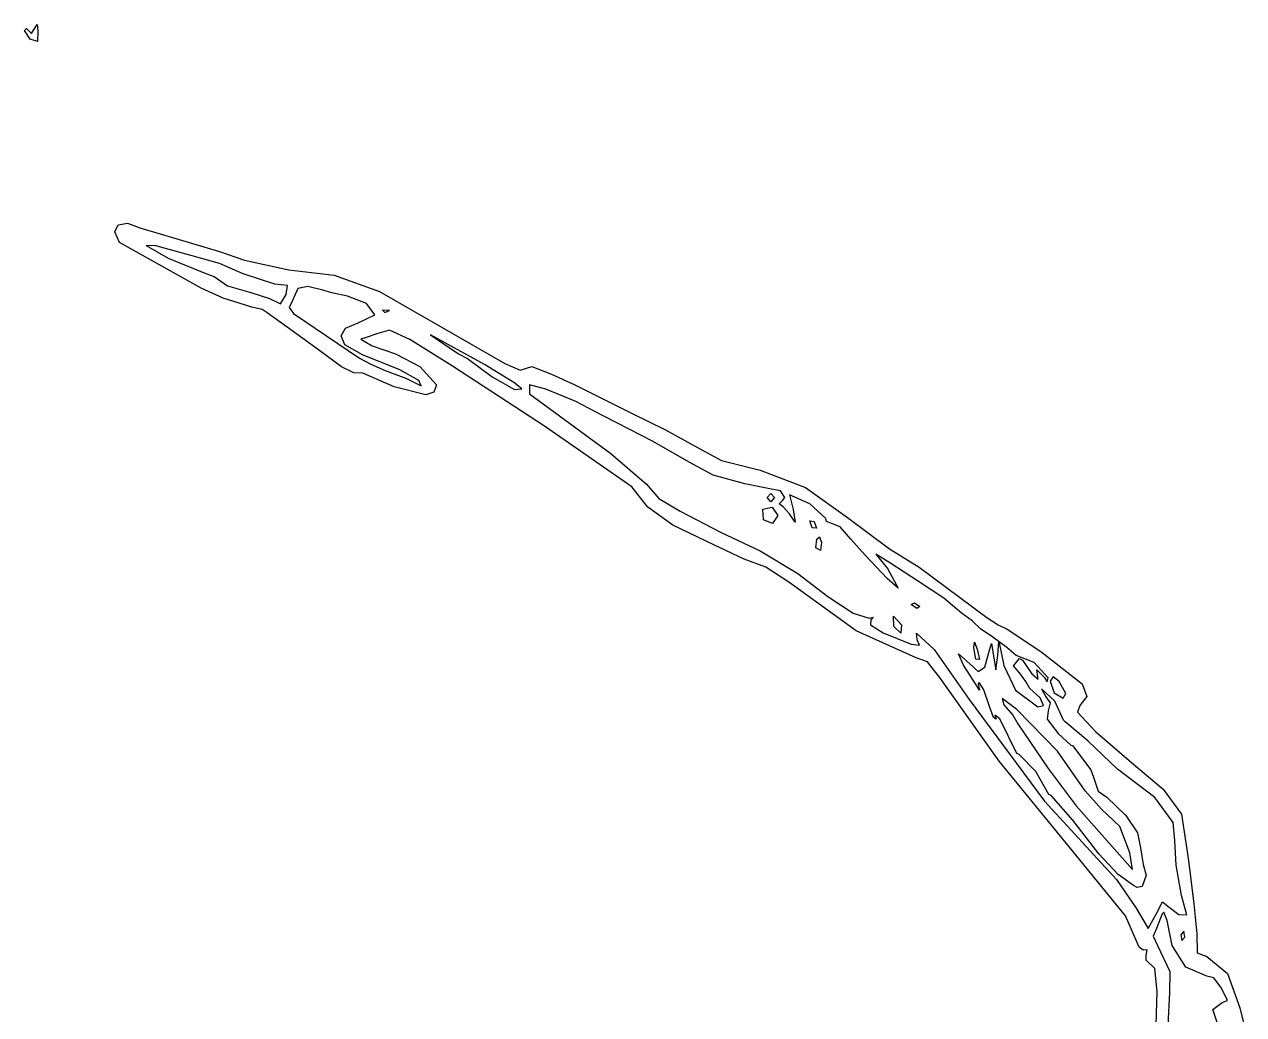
# Model space of a CAD drawing. Extents: x 46 to 171, y 41 to 252.
# Drawn here: x 69.62 to 99.34, y 227.92 to 252.05 of the extents above; entities that cross this region are included whole.
import ezdxf

# ---------------------------------------------------------------- set-up
doc = ezdxf.new("R2010")
doc.units = 0

msp = doc.modelspace()

# ---------------------------------------------------------------- linework, layer by layer
at = {"layer": 'Layer 1'}
for p, q in [((69.617137, 251.90247), (69.667707, 251.94517)), ((69.762, 251.689), (69.617137, 251.90247)), ((69.667707, 251.94517), (69.788801, 251.826222)), ((69.788801, 251.826222), (69.897293, 251.99517)), ((69.897293, 251.99517), (69.928957, 252.049002)), ((69.928957, 252.049002), (69.946993, 251.89513)), ((69.946993, 251.89513), (69.935393, 251.63164)), ((69.762015, 251.68904), (69.762, 251.689)), ((69.935393, 251.63164), (69.762015, 251.68904)), ((71.820173, 246.996173), (71.900529, 247.163944)), ((71.900529, 247.163944), (72.127441, 247.202645)), ((72.127441, 247.202645), (72.453687, 247.080542)), ((72.453687, 247.080542), (72.927701, 246.942992)), ((71.933598, 246.731062), (71.820173, 246.996173)), ((73.923618, 245.618482), (71.933598, 246.731062)), ((72.927701, 246.942992), (74.070451, 246.604082)), ((72.817974, 246.656003), (72.583165, 246.657247)), ((72.583165, 246.657247), (73.121382, 246.355453)), ((73.703798, 246.406093), (72.817974, 246.656003)), ((74.070451, 246.604082), (74.373859, 246.516582)), ((74.373859, 246.516582), (74.98501, 246.299212)), ((73.121382, 246.355453), (74.044764, 245.980503)), ((74.371045, 246.218293), (73.703798, 246.406093)), ((74.950163, 245.968203), (74.371045, 246.218293)), ((74.98501, 246.299212), (76.06861, 246.069012)), ((74.044764, 245.980503), (74.24037, 245.903803)), ((74.24037, 245.903803), (74.566995, 245.675428)), ((75.726789, 245.718113), (74.950163, 245.968203)), ((76.06861, 246.069012), (77.173671, 245.934209)), ((77.173671, 245.934209), (78.27916, 245.537312)), ((74.462431, 245.378842), (73.923618, 245.618482)), ((74.566995, 245.675428), (75.138643, 245.514523)), ((76.033972, 245.685256), (75.726789, 245.718113)), ((75.995613, 245.468813), (76.033972, 245.685256)), ((76.285506, 245.611673), (76.154773, 245.316963)), ((76.523899, 245.665373), (76.285506, 245.611673)), ((76.893846, 245.574773), (76.523899, 245.665373)), ((77.110566, 245.507673), (76.893846, 245.574773)), ((78.27916, 245.537312), (81.33245, 243.783812)), ((75.164542, 245.159502), (74.462431, 245.378842)), ((75.138643, 245.514523), (75.592001, 245.368013)), ((75.592001, 245.368013), (75.857417, 245.239421)), ((75.857417, 245.239421), (75.995613, 245.468833)), ((75.995613, 245.468833), (75.995613, 245.468813)), ((76.154773, 245.316963), (76.070616, 245.152959)), ((77.493763, 245.427873), (77.110566, 245.507673)), ((77.961743, 245.248404), (77.493763, 245.427873)), ((78.162843, 244.974893), (77.961743, 245.248404)), ((75.41845, 245.099002), (75.164542, 245.159502)), ((75.540279, 245.018202), (75.41845, 245.099002)), ((76.024176, 244.669132), (75.540279, 245.018202)), ((76.070616, 245.152959), (76.176443, 244.999973)), ((76.176443, 244.999973), (77.789053, 243.917363)), ((77.754016, 244.774823), (78.162843, 244.974893)), ((78.515923, 245.078303), (78.34977, 245.086303)), ((78.34977, 245.086303), (78.40214, 245.025903)), ((78.40214, 245.025903), (78.515918, 245.078403)), ((78.515918, 245.078403), (78.515923, 245.078303)), ((76.787405, 244.115282), (76.024176, 244.669132)), ((77.343341, 244.459683), (77.448534, 244.645416)), ((77.448534, 244.645416), (77.754016, 244.774823)), ((77.427231, 244.242563), (77.343341, 244.459683)), ((77.948959, 244.415762), (77.819119, 244.380442)), ((77.819119, 244.380442), (78.093576, 244.215702)), ((78.23581, 244.518002), (77.948959, 244.415762)), ((78.522162, 244.601206), (78.23581, 244.518002)), ((79.016004, 244.368682), (78.522162, 244.601206)), ((80.056264, 243.720402), (79.016004, 244.368682)), ((80.836635, 243.762323), (79.518355, 244.480303)), ((79.518355, 244.480303), (80.201038, 244.017513)), ((77.352619, 243.707302), (76.787405, 244.115282)), ((77.863469, 243.996343), (77.427231, 244.242563)), ((78.093576, 244.215702), (78.661749, 244.017822)), ((77.789053, 243.917363), (78.067716, 243.770493)), ((78.767507, 243.628743), (77.863469, 243.996343)), ((78.067716, 243.770493), (78.409365, 243.617813)), ((78.661749, 244.017822), (79.260802, 243.714617)), ((80.201038, 244.017513), (80.423341, 243.904233)), ((80.423341, 243.904233), (81.025828, 243.457103)), ((81.551809, 243.318483), (80.836635, 243.762323)), ((81.33245, 243.783812), (81.70599, 243.622702)), ((77.645673, 243.561232), (77.352619, 243.707302)), ((77.871376, 243.549332), (77.645673, 243.561232)), ((78.630069, 243.215842), (77.871376, 243.549332)), ((78.409365, 243.617813), (78.929493, 243.422663)), ((79.23324, 243.366823), (78.767507, 243.628743)), ((79.260802, 243.714617), (79.666169, 243.266542)), ((82.294764, 242.253582), (80.056264, 243.720402)), ((81.025828, 243.457103), (81.562888, 243.150033)), ((81.70599, 243.622702), (81.985395, 243.709317)), ((81.985395, 243.709317), (82.465002, 243.528602)), ((82.465002, 243.528602), (83.025135, 243.272642)), ((79.406048, 243.022466), (78.630069, 243.215842)), ((78.929493, 243.422663), (79.29273, 243.238074)), ((79.233236, 243.366663), (79.23324, 243.366823)), ((79.29273, 243.238074), (79.233236, 243.366663)), ((79.666169, 243.266542), (79.601002, 243.089841)), ((81.74686, 243.169693), (81.551809, 243.318483)), ((81.562888, 243.150033), (81.74686, 243.169693)), ((81.74686, 243.169693), (81.74686, 243.169693)), ((82.328059, 243.162323), (81.928339, 243.263596)), ((81.928339, 243.263596), (81.933603, 243.049553)), ((83.065, 242.856433), (82.328059, 243.162323)), ((83.025135, 243.272642), (84.434295, 242.564902)), ((79.601002, 243.089841), (79.406048, 243.022466)), ((81.933603, 243.049553), (83.913933, 241.589633)), ((83.525229, 242.615573), (83.065, 242.856433)), ((83.710622, 242.518173), (83.525229, 242.615573)), ((84.434295, 242.564902), (85.251674, 242.164372)), ((84.07393, 242.329763), (83.710622, 242.518173)), ((84.930537, 241.890433), (84.07393, 242.329763)), ((83.552444, 241.391552), (82.294764, 242.253582)), ((85.251674, 242.164372), (86.029745, 241.741342)), ((85.821639, 241.382573), (84.930537, 241.890433)), ((86.029745, 241.741342), (86.61277, 241.423984)), ((84.42437, 240.780352), (83.552444, 241.391552)), ((83.913933, 241.589633), (84.780826, 240.842453)), ((86.408772, 241.061363), (85.821639, 241.382573)), ((86.61277, 241.423984), (87.554805, 241.182662)), ((87.554805, 241.182662), (88.658428, 240.760416)), ((84.816459, 240.282863), (84.42437, 240.780352)), ((84.780826, 240.842453), (85.085014, 240.496522)), ((87.184892, 240.850723), (86.408772, 241.061363)), ((87.791709, 240.733463), (87.184892, 240.850723)), ((85.085014, 240.496522), (85.604367, 240.187333)), ((87.72839, 240.516683), (87.81508, 240.616713)), ((87.81508, 240.416643), (87.72839, 240.516683)), ((87.72839, 240.516683), (87.72839, 240.516683)), ((88.053299, 240.684163), (87.791709, 240.733463)), ((87.81508, 240.616713), (87.90177, 240.516683)), ((87.90177, 240.516683), (87.81508, 240.416643)), ((88.159145, 240.516192), (88.053299, 240.684163)), ((88.096649, 240.442473), (88.159145, 240.516192)), ((88.764228, 240.367841), (88.27403, 240.580523)), ((88.27403, 240.580523), (88.36269, 240.223673)), ((88.658428, 240.760416), (89.686955, 240.034022)), ((85.43094, 239.842532), (84.816459, 240.282863)), ((85.604367, 240.187333), (86.601266, 239.667293)), ((87.62224, 240.234093), (87.850248, 240.279654)), ((87.63438, 239.976673), (87.62224, 240.234093)), ((87.850248, 240.279654), (87.988481, 240.080363)), ((88.015649, 240.367473), (88.096649, 240.442473)), ((88.113529, 240.294073), (88.015649, 240.367473)), ((88.273106, 240.119003), (88.113529, 240.294073)), ((88.36269, 240.223673), (88.40697, 239.917333)), ((89.155342, 240.011323), (88.764228, 240.367841)), ((87.634403, 239.976673), (87.63438, 239.976673)), ((87.857882, 239.885778), (87.634403, 239.976673)), ((87.988481, 240.080363), (87.857882, 239.885778)), ((88.40697, 239.917333), (88.273106, 240.119003)), ((88.82644, 239.783083), (88.76865, 239.953153)), ((88.76865, 239.953153), (88.871232, 239.938153)), ((88.871232, 239.938153), (88.929022, 239.768093)), ((89.173822, 239.932323), (89.155342, 240.011323)), ((89.506131, 239.800439), (89.173822, 239.932323)), ((89.686955, 240.034022), (90.706325, 239.270252)), ((86.427854, 239.369042), (85.43094, 239.842532)), ((86.601266, 239.667293), (87.554838, 239.220713)), ((88.929022, 239.768093), (88.82644, 239.783093)), ((88.82644, 239.783093), (88.82644, 239.783083)), ((89.76822, 239.506983), (89.506131, 239.800439)), ((87.164706, 239.013232), (86.427854, 239.369042)), ((88.90952, 239.296023), (88.93572, 239.504553)), ((89.030625, 239.223694), (88.90952, 239.296033)), ((88.90952, 239.296033), (88.90952, 239.296023)), ((88.93572, 239.504553), (88.999748, 239.556866)), ((88.999748, 239.556866), (89.051916, 239.424753)), ((89.051916, 239.424753), (89.030625, 239.223694)), ((90.118494, 239.112543), (89.76822, 239.506983)), ((87.690481, 238.821282), (87.164706, 239.013232)), ((87.554838, 239.220713), (88.471943, 238.665583)), ((90.652358, 238.545403), (90.118494, 239.112543)), ((90.71898, 238.928833), (90.372225, 239.139643)), ((90.372225, 239.139643), (90.663691, 238.786893)), ((90.706325, 239.270252), (91.434886, 238.823452)), ((88.253955, 238.457022), (87.690481, 238.821282)), ((90.663691, 238.786893), (90.920293, 238.313453)), ((91.412486, 238.471413), (90.71898, 238.928833)), ((91.434886, 238.823452), (93.086086, 237.593592)), ((89.895385, 237.266352), (88.253955, 238.457022)), ((88.471943, 238.665583), (89.20879, 238.106293)), ((90.920293, 238.313453), (90.652358, 238.545403)), ((92.033093, 238.063633), (91.412486, 238.471413)), ((89.20879, 238.106293), (89.822537, 237.698513)), ((91.23988, 237.914613), (91.32145, 237.953913)), ((91.239883, 237.914603), (91.23988, 237.914613)), ((91.37442, 237.815703), (91.239883, 237.914603)), ((91.32145, 237.953913), (91.451011, 237.859871)), ((91.451011, 237.859871), (91.37442, 237.815703)), ((92.4583, 237.709483), (92.033093, 238.063633)), ((89.822537, 237.698513), (90.212634, 237.575483)), ((90.212634, 237.575483), (90.312503, 237.601433)), ((90.252044, 237.536483), (90.24743, 237.412534)), ((90.312503, 237.601433), (90.252044, 237.536483)), ((90.8151, 237.373753), (90.807689, 237.627241)), ((90.807689, 237.627241), (91.00243, 237.415653)), ((92.723192, 237.516493), (92.4583, 237.709483)), ((92.929532, 237.316423), (92.723192, 237.516493)), ((93.086086, 237.593592), (93.362709, 237.415542)), ((91.362315, 236.615212), (89.895385, 237.266352)), ((90.24743, 237.412534), (90.555452, 237.220403)), ((90.555452, 237.220403), (91.239074, 236.942743)), ((90.98921, 237.215583), (90.815095, 237.373823)), ((90.815095, 237.373823), (90.8151, 237.373753)), ((91.00243, 237.415653), (90.98921, 237.215583)), ((91.380163, 237.049323), (91.369943, 237.216243)), ((91.369943, 237.216243), (91.800701, 236.813864)), ((93.226021, 237.116353), (92.929532, 237.316423)), ((93.362709, 237.415542), (93.581154, 237.312662)), ((93.581154, 237.312662), (94.400537, 236.766842)), ((91.239074, 236.942743), (91.438061, 236.919053)), ((91.438061, 236.919053), (91.380163, 237.049323)), ((92.7618, 236.857053), (92.779352, 236.995934)), ((92.779352, 236.995934), (92.85035, 236.825853)), ((93.147851, 236.795253), (93.194641, 236.962843)), ((93.194641, 236.962843), (93.256471, 236.604333)), ((93.573533, 236.863083), (93.226021, 237.116353)), ((93.346701, 236.666203), (93.374711, 237.016323)), ((93.374711, 237.016323), (93.494583, 236.421233)), ((91.800701, 236.813864), (92.653233, 235.592253)), ((92.51022, 236.429473), (92.391133, 236.709319)), ((92.391133, 236.709319), (92.669507, 236.466273)), ((92.8141, 236.581963), (92.7618, 236.857053)), ((92.85035, 236.825853), (92.90288, 236.567261)), ((93.036279, 236.386873), (93.147851, 236.795253)), ((93.300951, 236.316073), (93.346701, 236.666203)), ((93.800588, 236.669173), (93.573533, 236.863083)), ((94.235969, 236.496627), (93.800588, 236.669173)), ((94.400537, 236.766842), (95.405803, 235.975523)), ((91.638508, 236.517904), (91.362315, 236.615212)), ((91.952914, 236.110472), (91.638508, 236.517904)), ((92.818896, 235.954313), (92.51022, 236.429473)), ((92.669507, 236.466273), (92.867189, 236.276993)), ((92.81408, 236.581953), (92.8141, 236.581963)), ((92.90288, 236.567261), (92.81408, 236.581953)), ((92.867189, 236.276993), (93.036279, 236.386873)), ((93.256471, 236.604333), (93.300951, 236.316073)), ((93.494583, 236.421233), (93.783738, 235.826207)), ((93.731439, 236.416413), (93.878935, 236.597893)), ((93.875535, 236.247353), (93.731439, 236.416413)), ((93.878935, 236.597893), (93.949805, 236.554093)), ((93.949805, 236.554093), (94.176128, 236.217963)), ((94.57397, 236.122593), (94.235969, 236.496627)), ((93.384527, 234.095991), (91.952914, 236.110472)), ((94.036376, 236.031133), (93.875535, 236.247353)), ((94.132766, 235.868163), (94.036376, 236.031133)), ((94.176128, 236.217963), (94.332199, 236.093576)), ((94.327626, 236.142963), (94.301626, 236.316053)), ((94.301626, 236.316053), (94.48298, 236.140993)), ((94.332199, 236.093576), (94.327626, 236.142963)), ((94.48298, 236.140993), (94.555306, 236.027971)), ((94.555306, 236.027971), (94.57397, 236.122593)), ((94.695854, 236.147216), (94.625292, 236.045243)), ((94.625292, 236.045243), (94.726921, 235.755943)), ((94.84352, 236.035243), (94.695854, 236.147216)), ((95.01016, 235.742773), (94.84352, 236.035243)), ((92.902928, 235.820317), (92.818896, 235.954313)), ((92.893477, 236.009934), (92.874686, 235.965913)), ((92.874686, 235.965913), (92.902928, 235.820317)), ((93.009051, 235.834843), (92.893477, 236.009934)), ((93.151089, 235.424433), (93.009051, 235.834843)), ((93.783738, 235.826207), (94.32729, 235.415763)), ((94.38173, 235.640833), (94.132766, 235.868163)), ((94.740546, 235.559016), (94.413658, 235.860253)), ((94.413658, 235.860253), (94.518737, 235.665033)), ((94.726921, 235.755943), (94.941583, 235.624947)), ((94.941583, 235.624947), (95.01016, 235.743243)), ((95.01016, 235.743243), (95.01016, 235.742773)), ((95.405803, 235.975523), (95.51988, 235.669116)), ((92.653233, 235.592253), (94.488716, 233.119683)), ((93.814662, 235.350603), (93.455754, 235.617399)), ((93.455754, 235.617399), (93.499547, 235.467713)), ((93.499547, 235.467713), (93.714026, 235.214813)), ((94.32729, 235.415763), (94.464001, 235.449672)), ((94.464001, 235.449672), (94.38173, 235.640833)), ((94.518737, 235.665033), (94.6274, 235.516798)), ((94.6274, 235.516798), (94.580567, 235.323083)), ((94.955375, 235.093363), (94.740546, 235.559016)), ((95.352055, 235.453762), (95.29036, 235.290157)), ((95.51988, 235.669116), (95.352055, 235.453762)), ((93.242309, 235.155353), (93.151089, 235.424433)), ((93.309579, 235.115553), (93.242309, 235.155353)), ((93.395559, 235.122553), (93.280899, 235.214866)), ((93.280899, 235.214866), (93.309579, 235.115553)), ((93.714026, 235.214813), (93.842233, 235.006353)), ((94.803997, 234.338386), (93.814662, 235.350603)), ((94.580567, 235.323083), (94.552067, 235.114133)), ((95.29036, 235.290157), (95.735616, 234.813262)), ((93.812259, 234.282543), (93.395559, 235.122553)), ((93.842233, 235.006353), (94.576781, 233.914893)), ((94.552067, 235.114133), (94.825491, 234.765453)), ((94.992525, 235.052163), (94.955375, 235.093363)), ((95.547723, 234.585193), (94.992525, 235.052163)), ((94.825491, 234.765453), (95.128899, 234.482073)), ((96.267168, 233.900493), (95.547723, 234.585193)), ((95.735616, 234.813262), (96.667652, 234.014352)), ((93.871409, 234.256543), (93.812259, 234.282543)), ((94.281085, 233.843773), (93.871409, 234.256543)), ((95.483682, 233.372323), (94.803997, 234.338386)), ((95.128899, 234.482073), (95.171119, 234.475073)), ((95.171119, 234.475073), (95.620717, 233.884593)), ((95.101634, 231.998342), (93.384527, 234.095991)), ((96.667652, 234.014352), (97.378914, 233.410158)), ((94.596304, 233.284363), (94.281085, 233.843773)), ((94.576781, 233.914893), (95.262595, 233.003653)), ((95.620717, 233.884593), (95.680867, 233.699913)), ((95.680867, 233.699913), (95.794311, 233.365822)), ((97.179035, 233.211548), (96.267168, 233.900493)), ((95.880744, 232.922163), (95.483682, 233.372323)), ((95.794311, 233.365822), (96.006711, 233.214663)), ((97.378914, 233.410158), (97.832392, 232.802672)), ((94.488716, 233.119683), (96.242713, 231.209673)), ((94.653284, 233.257363), (94.596304, 233.284363)), ((95.182072, 232.657183), (94.653284, 233.257363)), ((96.006711, 233.214663), (96.472881, 232.766733)), ((97.622018, 232.596733), (97.179035, 233.211548)), ((95.262595, 233.003653), (96.630835, 231.451583)), ((96.323214, 232.504196), (95.880744, 232.922163)), ((96.472881, 232.766733), (96.753429, 232.343042)), ((97.832392, 232.802672), (97.997612, 231.668672)), ((95.815889, 231.831713), (95.182072, 232.657183)), ((96.57157, 231.858693), (96.323214, 232.504196)), ((97.664778, 232.163733), (97.622018, 232.596733)), ((96.753429, 232.343042), (96.830674, 231.983123)), ((97.695298, 231.556533), (97.664778, 232.163733)), ((96.461855, 230.325629), (95.101634, 231.998342)), ((96.830674, 231.983123), (96.890974, 231.577853)), ((96.285534, 231.332593), (95.815889, 231.831713)), ((96.630835, 231.451583), (96.571565, 231.858693)), ((96.571565, 231.858693), (96.57157, 231.858693)), ((96.890974, 231.577853), (96.968538, 231.315391)), ((97.997612, 231.668672), (98.130876, 230.612892)), ((96.656666, 231.063403), (96.285534, 231.332593)), ((96.968538, 231.315391), (96.868124, 231.042803)), ((97.825908, 230.818703), (97.695298, 231.556533)), ((96.242713, 231.209673), (96.719494, 230.509113)), ((96.743986, 231.012603), (96.656666, 231.063403)), ((96.868124, 231.042803), (96.743986, 231.012603)), ((97.957605, 230.351153), (97.825908, 230.818703)), ((96.719494, 230.509113), (97.015653, 230.013813)), ((97.015653, 230.013813), (97.222155, 230.381793)), ((97.222155, 230.381793), (97.22233, 230.381063)), ((97.22233, 230.381063), (97.368795, 230.666722)), ((97.398727, 230.412329), (97.357368, 230.371323)), ((97.368795, 230.666722), (97.492083, 230.562313)), ((97.481206, 230.211853), (97.398727, 230.412329)), ((97.492083, 230.562313), (97.762443, 230.355112)), ((98.130876, 230.612892), (98.198446, 229.888722)), ((96.797724, 229.558512), (96.461855, 230.325629)), ((97.357368, 230.371323), (97.219415, 230.011623)), ((97.604243, 229.601783), (97.481206, 230.211853)), ((97.762443, 230.355112), (97.957605, 230.351153)), ((97.219415, 230.011623), (97.135579, 229.832173)), ((97.135579, 229.832173), (97.246935, 229.603613)), ((97.88674, 229.951653), (97.81309, 229.858553)), ((97.81309, 229.858553), (97.835515, 229.719953)), ((97.835515, 229.719953), (97.91053, 229.806053)), ((97.91053, 229.805993), (97.88674, 229.951653)), ((97.91053, 229.806053), (97.91053, 229.805993)), ((98.198446, 229.888722), (98.211782, 229.425408)), ((96.893284, 229.485112), (96.797724, 229.558512)), ((96.991837, 229.495358), (96.893284, 229.485112)), ((96.970974, 229.358012), (96.991837, 229.495358)), ((97.246935, 229.603613), (97.541757, 228.967828)), ((97.936931, 229.074321), (97.604243, 229.601783)), ((96.969991, 229.240422), (96.970974, 229.358012)), ((97.177913, 229.037312), (96.969991, 229.240422)), ((98.211782, 229.425408), (98.447425, 229.332092)), ((98.447425, 229.332092), (98.952871, 228.918183)), ((97.239253, 228.478752), (97.177913, 229.037312)), ((97.541757, 228.967828), (97.536067, 228.453003)), ((98.450161, 228.851793), (97.936931, 229.074321)), ((98.952871, 228.918183), (99.252848, 228.078912)), ((98.616543, 228.815501), (98.450161, 228.851793)), ((98.8036, 228.560583), (98.616543, 228.815501)), ((97.208533, 227.668182), (97.239253, 228.478752)), ((97.536067, 228.453003), (97.492227, 227.660163)), ((98.950925, 228.258046), (98.8036, 228.560583)), ((98.591972, 228.040329), (98.82257, 228.212683)), ((98.701705, 227.721943), (98.591972, 228.040329)), ((98.82257, 228.212683), (98.950925, 228.258046)), ((99.252848, 228.078912), (99.343056, 227.713712))]:
    msp.add_line(p, q, dxfattribs=at)

doc.saveas('drawing.dxf')
